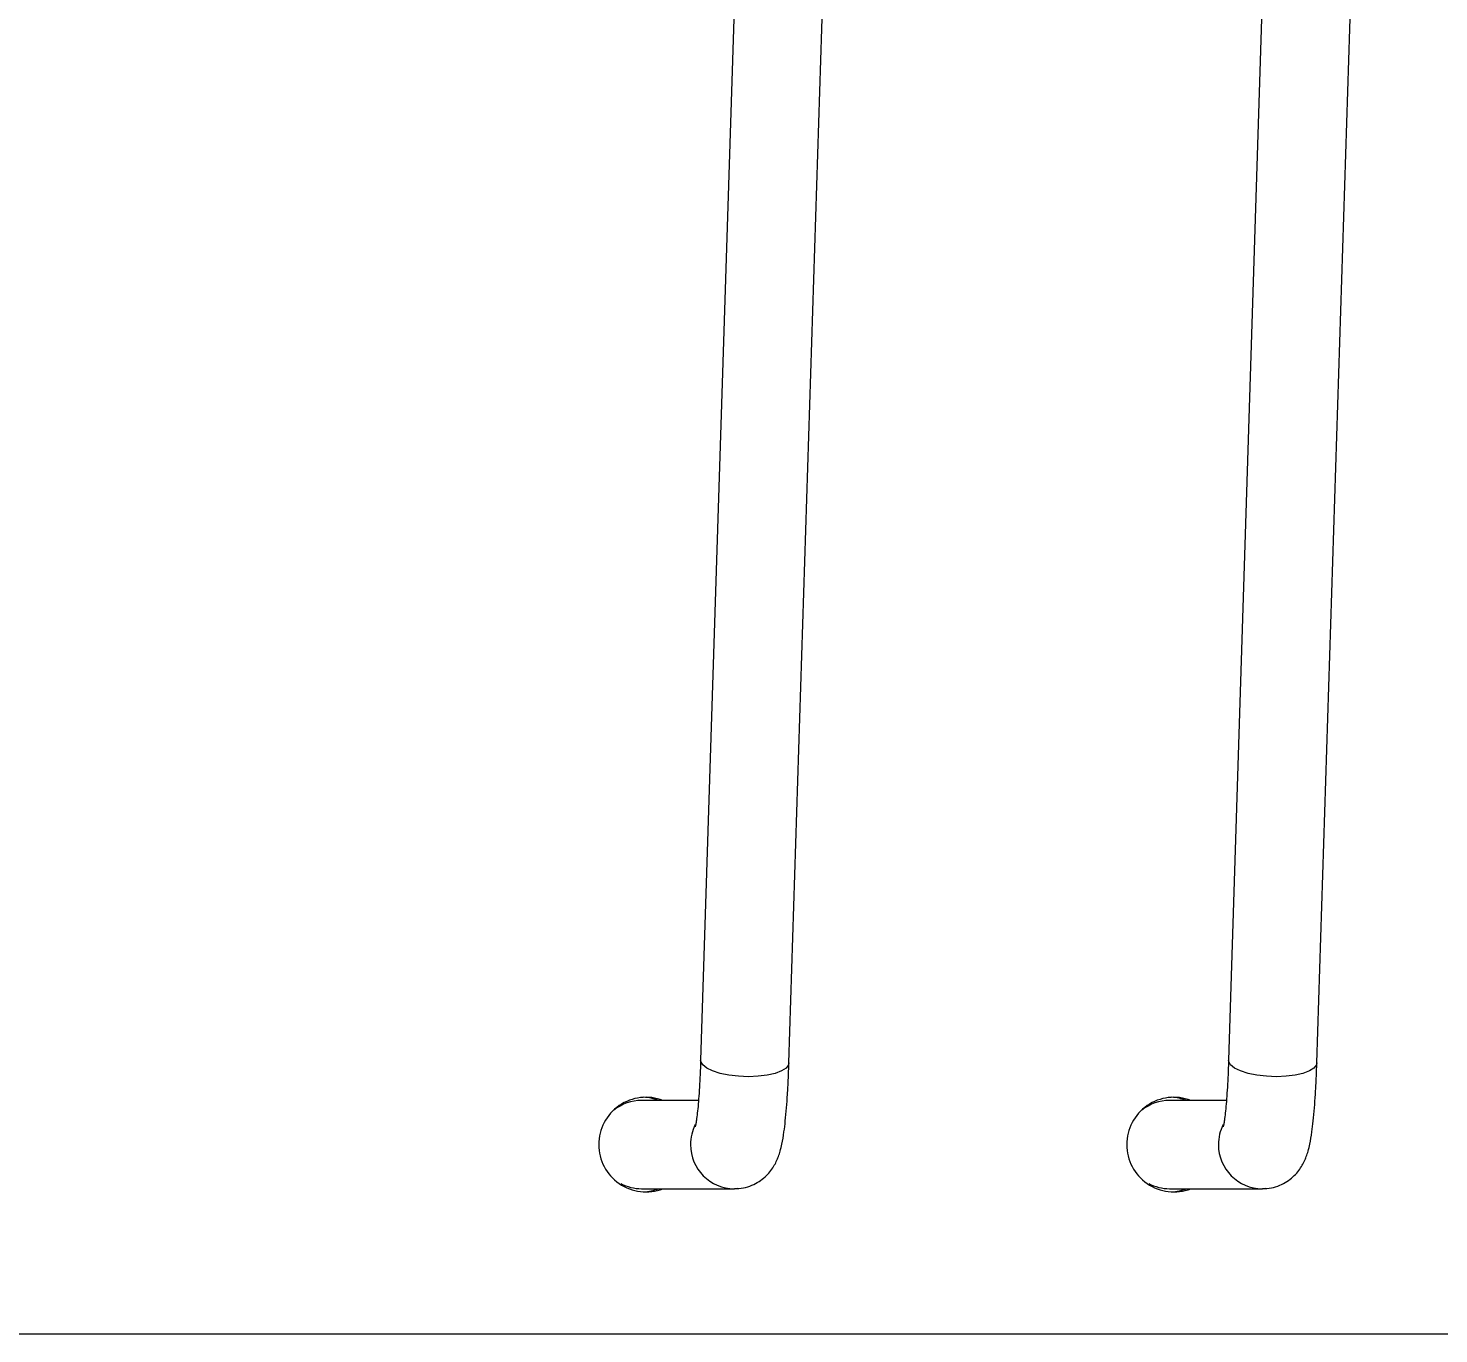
# Model space of a CAD drawing. Header units: inches. Extents: x -8 to 201, y -1 to 136.
# Drawn here: x 170.59 to 179.39, y 107.96 to 116.11 of the extents above; entities that cross this region are included whole.
import ezdxf

# ---------------------------------------------------------------- set-up
doc = ezdxf.new("R2010")
doc.units = ezdxf.units.IN
doc.layers.add('ZANO_R', color=7, linetype='Continuous', lineweight=0)
doc.layers.add('ZANO_W', color=1, linetype='Continuous', lineweight=0)
doc.styles.get("Standard").update_dxf_attribs({"font": 'arial.ttf'})
doc.dimstyles.new('amerykanie', dxfattribs={"dimtxt": 50, "dimasz": 50, "dimexe": 0.5, "dimexo": 0.5, "dimgap": 1, "dimtad": 1, "dimdec": 0, "dimzin": 0, "dimlunit": 5, "dimtxsty": 'Standard', "dimcen": 0.09, "dimclrd": 1, "dimclre": 1, "dimclrt": 1, "dimazin": 0, "dimtfac": 1, "dimtdec": 0, "dimtmove": 0, "dimatfit": 3, "dimfxl": 1, "dimtzin": 0, "dimarcsym": 1})

# ---------------------------------------------------------------- blocks, each defined once
blk = doc.blocks.new('*D477')
at = {"layer": 'ZANO_W', "color": 1, "lineweight": -2}
blk.add_arc((154.9429, 107.9573), 5.9376, 93.97094, 170.33898, dxfattribs=at)
at = {"layer": 'ZANO_W', "color": 1}
for points in [[(154.5292, 113.7141), (154.5342, 114.0474), (155.5316, 113.8657)], [(148.9234, 108.9678), (149.2555, 108.9397), (149.0053, 107.9573)]]:
    blk.add_solid(points, dxfattribs=at)
at = {"layer": 'ZANO_W', "color": 1, "insert": (150.0585, 113.3526), "char_height": 1.625, "attachment_point": 5, "rotation": 42.15496}
blk.add_mtext("95%%d41'", dxfattribs=at)

msp = doc.modelspace()

# ---------------------------------------------------------------- linework, layer by layer
at = {"layer": 'ZANO_R'}
for p, q in [((175.08567, 119.04412), (174.78815, 109.66533)), ((175.33908, 109.64785), (175.63659, 119.02664)), ((178.38031, 119.04412), (178.0828, 109.66533)), ((178.63373, 109.64785), (178.93124, 119.02664)), ((174.78906, 109.65659), (174.78815, 109.66533)), ((178.08371, 109.65659), (178.0828, 109.66533)), ((174.7747, 109.41408), (174.41922, 109.41408)), ((178.06935, 109.41408), (177.71387, 109.41408)), ((174.41922, 108.86287), (174.99912, 108.86287)), ((175.01621, 108.8634), (174.99912, 108.86287)), ((177.71387, 108.86287), (178.29377, 108.86287)), ((178.31086, 108.8634), (178.29377, 108.86287)), ((152.81072, 107.95732), (184.30819, 107.95732))]:
    msp.add_line(p, q, dxfattribs=at)
at = {"layer": 'ZANO_R', "flags": 128}
for points in [[(175.33908, 109.64785), (175.33631, 109.63561), (175.32077, 109.61569), (175.29234, 109.59782), (175.25244, 109.58289), (175.20307, 109.57166), (175.14671, 109.56469), (175.08619, 109.56233), (175.02452, 109.56469), (174.96483, 109.57166), (174.91008, 109.58289), (174.86303, 109.59782), (174.82604, 109.61569), (174.80097, 109.63561), (174.78906, 109.65659)], [(178.63373, 109.64785), (178.63096, 109.63561), (178.61542, 109.61569), (178.58699, 109.59782), (178.54709, 109.58289), (178.49772, 109.57166), (178.44137, 109.56469), (178.38084, 109.56233), (178.31917, 109.56469), (178.25947, 109.57166), (178.20473, 109.58289), (178.15768, 109.59782), (178.12069, 109.61569), (178.09561, 109.63561), (178.08371, 109.65659)]]:
    msp.add_lwpolyline(points, dxfattribs=at)
at = {"layer": 'ZANO_R'}
msp.add_lwpolyline([(-3.00331, 107.95732), (188.98537, 107.95732)], dxfattribs=at)
for centre, radius, start, end in [((174.44684, 109.13927), 0.29434, 69.008822, 180.155633), ((174.41909, 109.14006), 0.29371, 68.899931, 87.297384), ((177.74149, 109.13927), 0.29434, 69.009644, 180.154811), ((177.71375, 109.14013), 0.29363, 68.897544, 87.298591), ((174.41928, 109.14016), 0.27392, 90.013494, 128.992096), ((177.71394, 109.14014), 0.27394, 90.014901, 128.990689), ((175.00112, 109.13847), 0.27655, 153.213279, 179.999197), ((178.29577, 109.13847), 0.27655, 153.213279, 179.999197), ((174.4468, 109.13761), 0.2943, 179.831932, 291.002702), ((174.99973, 109.13803), 0.27517, 179.908479, 269.87254), ((177.74145, 109.13762), 0.2943, 179.833029, 291.001605), ((178.29438, 109.13803), 0.27516, 179.90785, 269.873169), ((174.41932, 109.13689), 0.27402, 241.743898, 269.979673), ((177.71397, 109.13689), 0.27402, 241.743898, 269.978689), ((174.41952, 109.13493), 0.29173, 272.637085, 291.159995), ((177.71418, 109.13486), 0.29166, 272.635863, 291.162398)]:
    msp.add_arc(centre, radius, start, end, dxfattribs=at)
for points, knots in [([(174.78815, 109.66533), (174.78763, 109.64978), (174.78611, 109.60484), (174.7829, 109.53451), (174.77833, 109.45804), (174.7731, 109.39063), (174.7675, 109.33403), (174.76209, 109.29171), (174.75771, 109.26461), (174.75463, 109.25021), (174.75442, 109.24947), (174.75433, 109.24917)], [0, 0, 0, 0, 0.0730055, 0.2109795, 0.3480131, 0.4833435, 0.6159566, 0.7441838, 0.8487312, 0.9398061, 1, 1, 1, 1]), ([(174.99912, 108.86287), (175.01793, 108.86396), (175.05513, 108.86612), (175.10721, 108.88275), (175.15275, 108.90663), (175.19056, 108.93595), (175.22078, 108.96815), (175.24401, 109.00122), (175.26138, 109.03375), (175.2747, 109.06614), (175.28597, 109.10174), (175.2976, 109.15046), (175.30766, 109.21057), (175.3169, 109.28641), (175.32416, 109.36466), (175.33028, 109.45093), (175.33507, 109.54006), (175.33776, 109.60691), (175.33891, 109.64267), (175.33908, 109.64785)], [0, 0, 0, 0, 0.0466462, 0.0922549, 0.1350747, 0.17576, 0.2147571, 0.2527245, 0.2913026, 0.3328527, 0.3822407, 0.4490302, 0.5604409, 0.6466524, 0.737615, 0.8240132, 0.9083201, 0.9867026, 1, 1, 1, 1]), ([(178.0828, 109.66533), (178.08228, 109.64978), (178.08076, 109.60484), (178.07755, 109.53451), (178.07298, 109.45804), (178.06775, 109.39063), (178.06215, 109.33403), (178.05673, 109.29171), (178.05236, 109.26461), (178.04928, 109.25021), (178.04906, 109.24947), (178.04898, 109.24917)], [0, 0, 0, 0, 0.0730055, 0.2109794, 0.348013, 0.4833433, 0.6159564, 0.744184, 0.8487313, 0.9398062, 1, 1, 1, 1]), ([(178.29377, 108.86287), (178.31258, 108.86396), (178.34978, 108.86612), (178.40186, 108.88275), (178.44739, 108.90663), (178.48521, 108.93595), (178.51543, 108.96815), (178.53866, 109.00122), (178.55603, 109.03375), (178.56935, 109.06614), (178.58063, 109.10174), (178.59225, 109.15046), (178.6023, 109.21057), (178.61156, 109.28641), (178.61881, 109.36466), (178.62494, 109.45093), (178.62972, 109.54006), (178.63241, 109.60691), (178.63356, 109.64267), (178.63373, 109.64785)], [0, 0, 0, 0, 0.0466463, 0.0922515, 0.1350713, 0.1757595, 0.2147567, 0.2527241, 0.2913022, 0.3328514, 0.3822402, 0.4490297, 0.5604402, 0.6466521, 0.7376145, 0.824013, 0.9083199, 0.9867026, 1, 1, 1, 1])]:
    msp.add_open_spline(points, degree=3, knots=knots, dxfattribs=at)

# ---------------------------------------------------------------- dimensions: what is measured, and where the dimension line sits
at = {"layer": 'ZANO_W'}
dim = msp.add_angular_dim_2l(base=(152.32078, 113.28462), line1=((-3.00331, 107.95732), (188.98537, 107.95732)), line2=((154.94549, 107.98326), (156.67065, 125.29747)), dimstyle='amerykanie', override={"dimtxt": 1.625, "dimasz": 1, "dimgap": 0.5, "dimdec": 4, "dimaunit": 1, "dimadec": 1, "dimtdec": 4, "dimtmove": 1, "dimfrac": 2}, dxfattribs=at)
dim.commit()
dim.dimension.update_dxf_attribs({"geometry": '*D477', "text_midpoint": (150.05845, 113.35263)})

doc.saveas('drawing.dxf')
